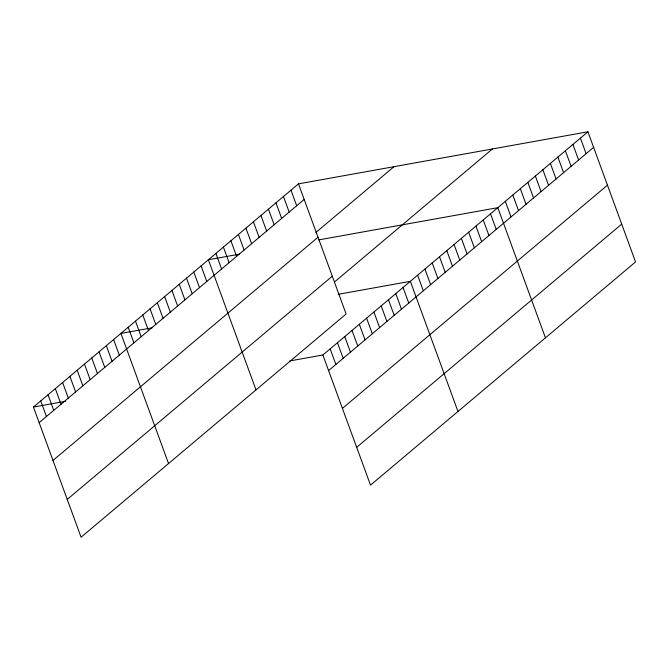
<?xml version="1.0" encoding="UTF-8"?>
<svg xmlns="http://www.w3.org/2000/svg" width="669" height="669" viewBox="0 0 669 669"><rect width="100%" height="100%" fill="white"/><g stroke="black" fill="none" stroke-linecap="round" stroke-linejoin="round"><path stroke-width="1" d="M298.491 183.858L346.116 314.004L81.074 537.215L33.45 407.07L298.491 183.858L587.926 131.785L635.55 261.93L370.509 485.142L322.884 354.996L587.926 131.785M39.153 422.649L304.194 199.437M315.902 232.452L394.008 166.673M52.985 460.456L318.026 237.244M67.243 499.409L332.284 276.197M334.517 281.95L492.409 148.97M328.588 370.576L593.629 147.364M342.419 408.383L607.46 185.171M356.677 447.335L621.718 224.123M239.569 254.145L208.377 259.748L256.001 389.893M318.954 239.862L497.811 207.674L545.436 337.82M152.106 327.802L120.913 333.413L168.538 463.55M338.221 294.31L410.348 281.34L457.972 411.477M33.45 407.07L65.612 401.283M289.744 360.959L322.884 354.996M580.416 138.107L586.119 153.694M572.907 144.437L578.61 160.016M565.397 150.759L571.1 166.338M557.887 157.081L563.591 172.669M550.378 163.412L556.081 178.991M542.868 169.734L548.572 185.313M535.359 176.056L541.062 191.635M527.849 182.378L533.553 197.965M520.34 188.708L526.043 204.288M512.83 195.03L518.534 210.61M505.321 201.352L511.024 216.932M490.519 213.821L496.222 229.4M483.235 219.959L488.939 235.538M475.943 226.097L481.647 241.676M468.66 232.235L474.354 247.814M461.367 238.373L467.071 253.952M454.075 244.511L459.779 260.09M446.792 250.649L452.495 266.229M439.5 256.787L445.203 272.367M432.216 262.925L437.911 278.505M424.924 269.063L430.627 284.643M417.632 275.202L423.335 290.781M403.056 287.478L408.759 303.057M395.772 293.616L401.475 309.195M388.48 299.754L394.183 315.333M381.196 305.892L386.891 321.471M373.904 312.03L379.607 327.609M366.612 318.168L372.315 333.747M359.328 324.306L365.031 339.885M352.036 330.444L357.739 346.024M344.752 336.582L350.447 352.162M290.982 190.188L296.685 205.768M337.46 342.72L343.164 358.3M283.472 196.51L289.175 212.09M330.168 348.858L335.871 364.438M275.963 202.832L281.666 218.412M268.453 209.154L274.156 224.742M260.943 215.485L266.647 231.064M253.434 221.807L259.137 237.386M245.924 228.129L251.628 243.708M238.415 234.451L244.118 250.039M230.905 240.781L236.609 256.361M223.396 247.104L229.099 262.683M215.886 253.426L221.59 269.005M201.085 265.894L206.788 281.473M193.801 272.032L199.504 287.611M186.509 278.17L192.212 293.75M179.225 284.308L184.928 299.888M171.933 290.446L177.636 306.026M164.649 296.584L170.344 312.164M157.357 302.723L163.06 318.302M150.065 308.861L155.768 324.44M142.781 314.999L148.485 330.578M135.489 321.137L141.192 336.716M128.205 327.275L133.9 342.854M113.621 339.551L119.325 355.13M106.338 345.689L112.041 361.268M99.045 351.827L104.749 367.406M91.762 357.965L97.465 373.545M84.47 364.103L90.173 379.683M77.186 370.241L82.881 385.821M69.894 376.379L75.597 391.959M62.602 382.517L68.305 398.097M55.318 388.656L61.021 404.235M48.026 394.794L53.729 410.373M40.742 400.932L46.437 416.511"/></g></svg>
